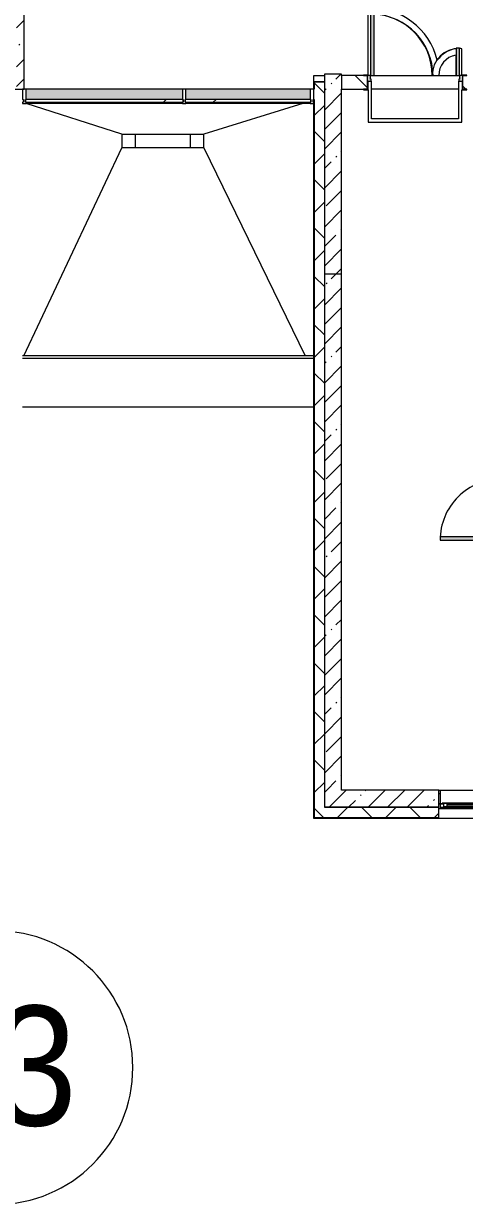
# Model space of a CAD drawing. Header units: millimetres. Extents: x 35157 to 232994, y -8553 to 29000.
# Drawn here: x 190948 to 197389, y -5906 to 11360 of the extents above; entities that cross this region are included whole.
import ezdxf

# ---------------------------------------------------------------- set-up
doc = ezdxf.new("R2010")
doc.units = ezdxf.units.MM
for name, color, linetype, lineweight, true_color in [('A-DOOR-3', 7, 'Continuous', 5, 0xaaaaaa), ('A-DOOR-4', 7, 'Continuous', 5, 0xe2e2e2), ('A-DOOR-FRAM-2', 7, 'Continuous', 5, 0xe2e2e2), ('A-DOOR-FRAM-3', 7, 'Continuous', 5, 0xaaaaaa), ('A-FLOR-1', 7, 'Continuous', 5, 0xaaaaaa), ('A-GLAZ-CWMG-3', 7, 'Continuous', 5, 0x383e42)]:
    doc.layers.add(name, color=color, linetype=linetype, lineweight=lineweight, true_color=true_color)
for name, color, linetype, lineweight in [('A-GENM', 7, 'Continuous', 5), ('A-GLAZ-2', 7, 'Continuous', 5), ('A-GLAZ-CURT-2', 7, 'Continuous', 5), ('A-GLAZ-CWMG-2', 7, 'Continuous', 5), ('A-ROOF', 7, 'Continuous', 5), ('A-WALL', 7, 'Continuous', 9), ('A-WALL-9', 7, 'Continuous', 5), ('I-WALL-23', 7, 'Continuous', 5), ('Оси', 7, 'Continuous', 9), ('Оси-1', 7, 'Continuous', 20)]:
    doc.layers.add(name, color=color, linetype=linetype, lineweight=lineweight)
doc.styles.add('Arial_1', font='arial.ttf', dxfattribs={"width": 0.9, "height": 1750})
pattern_1 = [(45, (105984, 0), (-353.5534, 353.5534), []), (135, (105984, 0), (-353.5534, -353.5534), [])]
pattern_2 = [(45, (105984, 0), (-285.1231, 285.1231), []), (45, (106269.13, 0), (-285.1231, 285.1231), [504.031, -100.806, 16.764, -84.042])]

# ---------------------------------------------------------------- blocks, each defined once
blk = doc.blocks.new('120_Окно_СКБ_1Ст - 120_Окно_СКБ_1Ст 900х2500_h_ с форточкой-V134-2_4_2_птичка')
at = {"layer": 'A-GLAZ-2'}
for p, q in [((-450, -127), (-450, -57)), ((-450, -57), (-380, -57)), ((450, -57), (-450, -57)), ((-380, -127), (-450, -127)), ((-450, -127), (-400, -127)), ((-380, -127), (-400, -127)), ((-400, -127), (-400, -137)), ((-400, -137), (400, -137)), ((400, -137), (-400, -137)), ((-380, -57), (-380, -127)), ((380, -87), (-380, -87)), ((-380, -87), (-380, -127)), ((-330, -137), (-330, -87)), ((-330, -107), (330, -107)), ((330, -117), (-330, -117)), ((330, -137), (330, -87)), ((380, -127), (380, -57)), ((380, -57), (450, -57)), ((380, -127), (380, -87)), ((450, -127), (380, -127)), ((400, -127), (380, -127)), ((400, -127), (450, -127)), ((400, -137), (400, -127)), ((450, -57), (450, -127))]:
    blk.add_line(p, q, dxfattribs=at)
blk = doc.blocks.new('110_Дверь_СКБ_2Ст - Д-5_п_ Из игровой в коридор-32215844-2_4_2_птичка')
at = {"layer": 'A-DOOR-4'}
for points in [[(-638, 40), (-588, 40), (-588, 940), (-638, 940)], [(612, 440), (612, 40), (662, 40), (662, 440)]]:
    blk.add_hatch(color=256, dxfattribs=at).paths.add_polyline_path(points)
h = blk.add_hatch(color=256, dxfattribs=at)
h.paths.add_polyline_path([(-688, 40), (-688, -40), (-628, -40), (-628, -10), (-638, -10), (-638, 40)])
h.paths.add_polyline_path([(652, -40), (712, -40), (712, 40), (662, 40), (662, -10), (652, -10)])
at = {"layer": 'A-DOOR-FRAM-2'}
for points in [[(-742, 40), (-672, 40), (-672, 48), (-742, 48)], [(698, 40), (768, 40), (768, 48), (698, 48)], [(-742, -48), (-672, -48), (-672, -40), (-742, -40)], [(698, -48), (768, -48), (768, -40), (698, -40)]]:
    blk.add_hatch(color=256, dxfattribs=at).paths.add_polyline_path(points)
at = {"layer": 'A-DOOR-3'}
for p, q in [((-638, 940), (-638, 40)), ((-588, 940), (-638, 940)), ((-588, 40), (-588, 940)), ((662, 440), (612, 440)), ((612, 440), (612, 40)), ((662, 40), (662, 440)), ((-638, 40), (-588, 40)), ((612, 40), (662, 40))]:
    blk.add_line(p, q, dxfattribs=at)
for centre, radius, start, end in [((-638, 40), 900, 0, 90), ((662, 40), 400, 90, 180)]:
    blk.add_arc(centre, radius, start, end, dxfattribs=at)
at = {"layer": 'A-DOOR-FRAM-3'}
for p, q in [((-672, 48), (-742, 48)), ((-742, 48), (-742, 40)), ((-742, 40), (-672, 40)), ((-638, 40), (-688, 40)), ((-688, 40), (-688, -40)), ((-672, 40), (-672, 48)), ((-638, -10), (-638, 40)), ((662, 40), (662, -10)), ((712, 40), (662, 40)), ((768, 48), (698, 48)), ((698, 48), (698, 40)), ((698, 40), (768, 40)), ((712, -40), (712, 40)), ((768, 40), (768, 48)), ((-672, -40), (-742, -40)), ((-742, -40), (-742, -48)), ((-742, -48), (-672, -48)), ((-688, -40), (-628, -40)), ((-672, -39), (-688, -39)), ((-688, -39), (-688, -40)), ((-688, -40), (-672, -40)), ((-672, -40), (-672, -39)), ((-672, -48), (-672, -40)), ((-628, -10), (-638, -10)), ((-628, -40), (-628, -10)), ((662, -10), (652, -10)), ((652, -10), (652, -40)), ((652, -40), (712, -40)), ((712, -39), (698, -39)), ((698, -39), (698, -40)), ((698, -40), (712, -40)), ((768, -40), (698, -40)), ((698, -40), (698, -48)), ((698, -48), (768, -48)), ((712, -40), (712, -39)), ((768, -48), (768, -40))]:
    blk.add_line(p, q, dxfattribs=at)
blk = doc.blocks.new('110_Дверь_СКБ_2Ст - Д-2а_п_ Из коридора на лестницу-32215207-2_4_2_птичка')
at = {"layer": 'A-DOOR-4'}
for points in [[(-588, 100), (-588, 1000), (-638, 1000), (-638, 100)], [(662, 100), (662, 500), (612, 500), (612, 100)], [(712, -100), (712, 20), (698, 20), (698, -100)]]:
    blk.add_hatch(color=256, dxfattribs=at).paths.add_polyline_path(points)
h = blk.add_hatch(color=256, dxfattribs=at)
h.paths.add_polyline_path([(652, 20), (712, 20), (712, 100), (662, 100), (662, 50), (652, 50)])
h.paths.add_polyline_path([(-688, 20), (-628, 20), (-628, 50), (-638, 50), (-638, 100), (-688, 100)])
at = {"layer": 'A-DOOR-FRAM-2'}
for points in [[(-672, 100), (-672, 108), (-742, 108), (-742, 100)], [(-672, -100), (-672, 20), (-688, 20), (-688, -100)], [(768, 100), (768, 108), (698, 108), (698, 100)], [(-672, -108), (-672, -100), (-742, -100), (-742, -108)], [(768, -108), (768, -100), (698, -100), (698, -108)]]:
    blk.add_hatch(color=256, dxfattribs=at).paths.add_polyline_path(points)
at = {"layer": 'A-DOOR-3'}
for p, q in [((-638, 1000), (-638, 100)), ((-588, 1000), (-638, 1000)), ((-588, 100), (-588, 1000)), ((662, 500), (612, 500)), ((612, 500), (612, 100)), ((662, 100), (662, 500)), ((-638, 100), (-588, 100)), ((612, 100), (662, 100))]:
    blk.add_line(p, q, dxfattribs=at)
for centre, radius, start, end in [((-638, 100), 900, 0, 90), ((662, 100), 400, 90, 180)]:
    blk.add_arc(centre, radius, start, end, dxfattribs=at)
at = {"layer": 'A-DOOR-FRAM-3'}
for p, q in [((-672, 108), (-742, 108)), ((-742, 108), (-742, 100)), ((-742, 100), (-672, 100)), ((-638, 100), (-688, 100)), ((-688, 100), (-688, 20)), ((-688, 20), (-628, 20)), ((-672, 20), (-688, 20)), ((-688, 20), (-688, -100)), ((-672, 100), (-672, 108)), ((-672, -100), (-672, 20)), ((-638, 50), (-638, 100)), ((-628, 50), (-638, 50)), ((-628, 20), (-628, 50)), ((662, 50), (652, 50)), ((652, 50), (652, 20)), ((652, 20), (712, 20)), ((662, 100), (662, 50)), ((712, 100), (662, 100)), ((768, 108), (698, 108)), ((698, 108), (698, 100)), ((698, 100), (768, 100)), ((712, 20), (698, 20)), ((698, 20), (698, -100)), ((712, 20), (712, 100)), ((712, -100), (712, 20)), ((768, 100), (768, 108)), ((-672, -100), (-742, -100)), ((-742, -100), (-742, -108)), ((-742, -108), (-672, -108)), ((-688, -100), (-672, -100)), ((-672, -108), (-672, -100)), ((698, -100), (712, -100)), ((768, -100), (698, -100)), ((698, -100), (698, -108)), ((698, -108), (768, -108)), ((768, -108), (768, -100))]:
    blk.add_line(p, q, dxfattribs=at)
blk = doc.blocks.new('Системная панель - Стекло - 40мм-23946635-2_4_2_птичка')
at = {"layer": 'A-GLAZ-CURT-2'}
h = blk.add_hatch(dxfattribs=at)
h.set_pattern_fill('FP_143', color=256, style=0, pattern_type=2)
h.set_pattern_definition([(45, (-86642.5, -9710), (-1414.214, 1414.214), [1000, -3000]), (45, (-87642.5, -10210), (-1414.214, 1414.214), [3000, -1000]), (45, (-85642.5, -10710), (-1414.214, 1414.214), [1000, -3000])])
h.paths.add_polyline_path([(-99, 0), (1153, 0), (1153, 40), (-1153, 40), (-1153, 0), (-1026, 0)])
for p, q in [((1153, 40), (-1153, 40)), ((-1153, 40), (-1153, 0)), ((-1153, 0), (1153, 0)), ((1153, 0), (1153, 40))]:
    blk.add_line(p, q, dxfattribs=at)
blk = doc.blocks.new('Системная панель - Стекло - 40мм-23946636-2_4_2_птичка')
at = {"layer": 'A-GLAZ-CURT-2'}
h = blk.add_hatch(dxfattribs=at)
h.set_pattern_fill('FP_144', color=256, style=0, pattern_type=2)
h.set_pattern_definition([(45, (-88744.2, -9710), (-1414.214, 1414.214), [1000, -3000]), (45, (-89744.2, -10210), (-1414.214, 1414.214), [3000, -1000]), (45, (-87744.2, -10710), (-1414.214, 1414.214), [1000, -3000])])
h.paths.add_polyline_path([(-346, 0), (919, 0), (919, 40), (-919, 40), (-919, 0), (-809, 0)])
for p, q in [((919, 40), (-919, 40)), ((-919, 40), (-919, 0)), ((-919, 0), (919, 0)), ((919, 0), (919, 40))]:
    blk.add_line(p, q, dxfattribs=at)
blk = doc.blocks.new('Прямоугольный импост - Импост структурный с накладкой - 190мм-23186047-2_4_2_птичка')
at = {"layer": 'A-GLAZ-CWMG-3'}
for points in [[(87285, 10250), (87285, 10400), (85000, 10400), (85000, 10250), (86971, 10250)], [(87285, 10193), (87285, 10210), (85000, 10210), (85000, 10193), (86971, 10193)]]:
    blk.add_hatch(color=256, dxfattribs=at).paths.add_polyline_path(points)
at = {"layer": 'A-GLAZ-CWMG-2'}
for p, q in [((87285, 10400), (85000, 10400)), ((87285, 10193), (85000, 10193))]:
    blk.add_line(p, q, dxfattribs=at)
blk = doc.blocks.new('Прямоугольный импост - Импост структурный с накладкой - 190мм-23186048-2_4_2_птичка')
at = {"layer": 'A-GLAZ-CWMG-3'}
for points in [[(88000, 10250), (88000, 10400), (87335, 10400), (87335, 10250), (87899, 10250)], [(87335, 10193), (88000, 10193), (88000, 10210), (87335, 10210)]]:
    blk.add_hatch(color=256, dxfattribs=at).paths.add_polyline_path(points)
at = {"layer": 'A-GLAZ-CWMG-2'}
for p, q in [((88000, 10400), (87335, 10400)), ((88000, 10193), (87335, 10193))]:
    blk.add_line(p, q, dxfattribs=at)
blk = doc.blocks.new('Прямоугольный импост - Импост структурный с накладкой - 190мм-23186049-2_4_2_птичка')
at = {"layer": 'A-GLAZ-CWMG-3'}
for points in [[(89154, 10250), (89154, 10400), (88000, 10400), (88000, 10250), (88826, 10250)], [(88000, 10193), (89154, 10193), (89154, 10210), (88000, 10210)]]:
    blk.add_hatch(color=256, dxfattribs=at).paths.add_polyline_path(points)
at = {"layer": 'A-GLAZ-CWMG-2'}
for p, q in [((89154, 10400), (88000, 10400)), ((89154, 10193), (88000, 10193))]:
    blk.add_line(p, q, dxfattribs=at)
blk = doc.blocks.new('Прямоугольный импост - Импост структурный с накладкой - 190мм-23946639-2_4_2_птичка')
at = {"layer": 'A-GLAZ-CWMG-2'}
for p, q in [((-50, 0), (-50, 17)), ((-50, 17), (0, 17)), ((-40, 0), (-50, 0)), ((-40, -40), (-40, 0)), ((0, 0), (-10, 0)), ((-10, 0), (-10, -40)), ((0, 17), (0, 0)), ((-50, -190), (-50, -40)), ((-50, -40), (-40, -40)), ((-10, -40), (0, -40)), ((0, -40), (0, -190)), ((0, -190), (-50, -190))]:
    blk.add_line(p, q, dxfattribs=at)
blk = doc.blocks.new('Прямоугольный импост - Импост структурный с накладкой - 190мм-23946641-2_4_2_птичка')
at = {"layer": 'A-GLAZ-CWMG-2'}
for p, q in [((0, 17), (-50, 17)), ((-50, 17), (-50, 0)), ((-50, 0), (-40, 0)), ((-40, 0), (-40, -40)), ((-10, -40), (-10, 0)), ((-10, 0), (0, 0)), ((0, 0), (0, 17)), ((-40, -40), (-50, -40)), ((-50, -40), (-50, -190)), ((0, -40), (-10, -40)), ((0, -190), (0, -40)), ((-50, -190), (0, -190))]:
    blk.add_line(p, q, dxfattribs=at)
blk = doc.blocks.new('Прямоугольный импост - Импост структурный с накладкой - 190мм-23946633-2_4_2_птичка')
at = {"layer": 'A-GLAZ-CWMG-2'}
for p, q in [((-25, 0), (-25, 17)), ((-25, 17), (25, 17)), ((-15, 0), (-25, 0)), ((-15, -40), (-15, 0)), ((25, 0), (15, 0)), ((15, 0), (15, -40)), ((25, 17), (25, 0)), ((-25, -190), (-25, -40)), ((-25, -40), (-15, -40)), ((15, -40), (25, -40)), ((25, -40), (25, -190)), ((25, -190), (-25, -190))]:
    blk.add_line(p, q, dxfattribs=at)
blk = doc.blocks.new('парапет9 - парапет-22867712-2_4_2_птичка')
at = {"layer": 'A-GENM'}
for p, q in [((89202, 8002), (84950, 8002)), ((89202, 7964), (84950, 7964)), ((84950, 7255), (89202, 7255))]:
    blk.add_line(p, q, dxfattribs=at)
blk = doc.blocks.new('Ось сетки - D8-29747960-2_4_2_птичка')
at = {"layer": 'Оси-1'}
for start, end in [(360, 180), (180, 360)]:
    blk.add_arc((0, 0), 4, start, end, dxfattribs=at)

msp = doc.modelspace()

# ---------------------------------------------------------------- hatches: boundary and pattern name
at = {"layer": 'A-WALL-9'}
h = msp.add_hatch(dxfattribs=at)
h.set_pattern_fill('FP_89', color=256, style=0, pattern_type=2)
h.set_pattern_definition(pattern_1)
h.paths.add_polyline_path([(195194, -100), (195344, -100), (195344, 10502), (195194, 10502), (195194, 1965.8)])
h = msp.add_hatch(dxfattribs=at)
h.set_pattern_fill('FP_89', color=256, style=0, pattern_type=2)
h.set_pattern_definition(pattern_1)
h.paths.add_polyline_path([(228200.9, -250), (228814, -250), (228814, -100), (228014, -100), (228014, -250)])
h.paths.add_polyline_path([(226345.9, -250), (227114, -250), (227114, -100), (226214, -100), (226214, -250)])
h.paths.add_polyline_path([(230983.5, -250), (231064, -250), (231064, -100), (229714, -100), (229714, -250), (230056, -250)])
h.paths.add_polyline_path([(218514, -250), (219664, -250), (219664, -100), (218514, -100)])
h.paths.add_polyline_path([(213360.6, -250), (214014, -250), (214014, -100), (213114, -100), (213114, -250)])
h.paths.add_polyline_path([(214914, -250), (216214, -250), (216214, -100), (214914, -100)])
h.paths.add_polyline_path([(220564, -250), (221614, -250), (221614, -100), (220564, -100)])
h.paths.add_polyline_path([(225314, -250), (225314, -100), (223914, -100), (223914, -250), (224954.6, -250)])
h.paths.add_polyline_path([(207795.5, -250), (208864, -250), (208864, -100), (206814, -100), (206814, -250), (207714, -250)])
h.paths.add_polyline_path([(209764, -250), (210814, -250), (210814, -100), (209764, -100)])
h.paths.add_polyline_path([(205014, -250), (205914, -250), (205914, -100), (201664, -100), (201664, -250), (205012.9, -250)])
h.paths.add_polyline_path([(199614, -250), (200764, -250), (200764, -100), (199614, -100)])
h.paths.add_polyline_path([(195194, -250), (197014, -250), (197014, -100), (195194, -100)])
h.paths.add_polyline_path([(198056.5, -250), (198714, -250), (198714, -100), (197914, -100), (197914, -250)])
at = {"layer": 'I-WALL-23'}
h = msp.add_hatch(dxfattribs=at)
h.set_pattern_fill('FP_97', color=256, style=0, pattern_type=2)
h.set_pattern_definition(pattern_2)
h.paths.add_polyline_path([(190844, 10400), (190954, 10400), (190954, 16300), (190844, 16300), (190844, 10642.6)])
h = msp.add_hatch(dxfattribs=at)
h.set_pattern_fill('FP_97', color=256, style=0, pattern_type=2)
h.set_pattern_definition(pattern_2)
h.paths.add_polyline_path([(195594, 7700), (195594, 10620), (195344, 10620), (195344, 7700)])
h = msp.add_hatch(dxfattribs=at)
h.set_pattern_fill('FP_100', color=256, style=0, pattern_type=2)
h.set_pattern_definition([(135, (105984, 0), (-353.5534, -353.5534), [])])
h.paths.add_polyline_path([(195594, 10400), (195969, 10400), (195969, 10600), (195594, 10600)])
h.paths.add_polyline_path([(200194, 10400), (200194, 10600), (199444, 10600), (199447.8, 10400), (199474, 10400)])
h.paths.add_polyline_path([(198464, 10400), (198494, 10400), (198494, 10600), (197369, 10600), (197369, 10400), (198394, 10400)])
h = msp.add_hatch(dxfattribs=at)
h.set_pattern_fill('FP_97', color=256, style=0, pattern_type=2)
h.set_pattern_definition(pattern_2)
h.paths.add_polyline_path([(195344, 150), (195594, 150), (195594, 7700), (195344, 7700), (195344, 1965.8)])
h = msp.add_hatch(dxfattribs=at)
h.set_pattern_fill('FP_97', color=256, style=0, pattern_type=2)
h.set_pattern_definition(pattern_2)
h.paths.add_polyline_path([(197014, -100), (197014, 150), (195344, 150), (195344, -100), (195737.7, -100)])

# ---------------------------------------------------------------- linework, layer by layer
at = {"layer": 'A-FLOR-1'}
for p, q in [((195978.5, 11588.1), (195978.5, 10608)), ((197262.6, 10899.7), (197262.6, 10600)), ((197352.6, 10600), (197352.6, 10993.6)), ((195187.5, 10508.5), (195187.5, 10600)), ((195187.5, 10600), (195344, 10600)), ((196069, 10600), (197262.6, 10600)), ((197262.6, 10600), (197269, 10600)), ((195984, 10392), (195984, 9920)), ((196034, 9970), (196034, 10520)), ((197304, 10520), (197304, 9970)), ((197354, 9920), (197354, 10392)), ((195984, 9920), (197354, 9920)), ((197304, 9970), (196034, 9970)), ((197014, 150), (197035, 150))]:
    msp.add_line(p, q, dxfattribs=at)
for centre, radius, start, end in [((196021, 10589), 1000, 13.54971, 92.43764), ((196021, 10589), 910, 0.6926, 86.97623), ((197319, 10600), 395, 97.29578, 145.57769), ((197319, 10600), 305, 100.66451, 180), ((197319, 10600), 395, 85.12655, 90.00042)]:
    msp.add_arc(centre, radius, start, end, dxfattribs=at)
at = {"layer": 'A-ROOF'}
for p, q in [((192381.5, 9745), (190986.9, 10193)), ((195027.8, 10193), (193581.5, 9745)), ((195186, 10242), (195177.5, 10239.4)), ((192381.5, 9745), (192381.5, 9545)), ((192381.5, 9745), (193581.5, 9745)), ((192581.5, 9545), (192581.5, 9745)), ((193381.5, 9745), (193381.5, 9545)), ((193581.5, 9545), (193581.5, 9745)), ((190952.2, 6500.9), (192381.5, 9545)), ((193581.5, 9545), (192381.5, 9545)), ((193581.5, 9545), (195063.8, 6500.9))]:
    msp.add_line(p, q, dxfattribs=at)
at = {"layer": 'A-WALL'}
for p, q in [((195594, 10600), (195594, 10400)), ((195186, 10400), (195194, 10400)), ((195344, 10505), (195191, 10505)), ((195191, 10505), (195191, 10400)), ((195194, 10502), (195194, 10400)), ((195344, 10502), (195194, 10502)), ((195186, 10250), (195194, 10250)), ((195186, 10247), (195191, 10247)), ((195191, 10247), (195191, -253)), ((195194, 10250), (195194, -250)), ((195191, -253), (197014, -253)), ((195194, -250), (197014, -250))]:
    msp.add_line(p, q, dxfattribs=at)
at = {"layer": 'A-WALL-9'}
for p, q in [((195344, 10510), (195186, 10510)), ((195186, 10510), (195186, -258)), ((195186, 10242), (195177.5, 10242)), ((197014, 100), (197034, 100)), ((197014, -100), (195344, -100)), ((197014, -258), (197014, -100)), ((197034, -100), (197034, -100)), ((197034, -100), (197914, -100)), ((195186, -258), (198714, -258))]:
    msp.add_line(p, q, dxfattribs=at)
at = {"layer": 'I-WALL-23'}
for p, q in [((190954, 10400), (190954, 13400)), ((195594, 10620), (195344, 10620)), ((195344, 10620), (195344, -100)), ((195594, 10600), (195594, 10620)), ((195914, 10600), (195594, 10600)), ((190734, 10400), (190954, 10400)), ((195594, 10400), (195914, 10400)), ((195594, 150), (195594, 10400)), ((197304, 10400), (196034, 10400)), ((195344, 7700), (195594, 7700)), ((197014, 150), (195594, 150)), ((197014, -100), (197014, 150)), ((197034, 150), (197934, 150)), ((197034, 150), (197034, -100)), ((195344, -100), (197014, -100))]:
    msp.add_line(p, q, dxfattribs=at)

# ---------------------------------------------------------------- block references
at = {"layer": 'A-DOOR-3'}
msp.add_blockref('110_Дверь_СКБ_2Ст - Д-2а_п_ Из коридора на лестницу-32215207-2_4_2_птичка', (196656.5, 10500), dxfattribs=at)
at = {"layer": 'A-DOOR-3', "rotation": 89.99999999999991}
msp.add_blockref('110_Дверь_СКБ_2Ст - Д-5_п_ Из игровой в коридор-32215844-2_4_2_птичка', (197974, 4442.5), dxfattribs=at)
at = {"layer": 'A-GENM'}
msp.add_blockref('парапет9 - парапет-22867712-2_4_2_птичка', (105984, -1500), dxfattribs=at)
at = {"layer": 'A-GLAZ-2', "rotation": 180}
msp.add_blockref('120_Окно_СКБ_1Ст - 120_Окно_СКБ_1Ст 900х2500_h_ с форточкой-V134-2_4_2_птичка', (197464, -175), dxfattribs=at)
at = {"layer": 'A-GLAZ-CURT-2'}
for name, p in [('Системная панель - Стекло - 40мм-23946635-2_4_2_птичка', (192126.5, 10210)), ('Системная панель - Стекло - 40мм-23946636-2_4_2_птичка', (194228.3, 10210))]:
    msp.add_blockref(name, p, dxfattribs=at)
at = {"layer": 'A-GLAZ-CWMG-2', "rotation": 180}
msp.add_blockref('Прямоугольный импост - Импост структурный с накладкой - 190мм-23946641-2_4_2_птичка', (190934, 10210), dxfattribs=at)
at = {"layer": 'A-GLAZ-CWMG-2'}
for name in ['Прямоугольный импост - Импост структурный с накладкой - 190мм-23186047-2_4_2_птичка', 'Прямоугольный импост - Импост структурный с накладкой - 190мм-23186048-2_4_2_птичка', 'Прямоугольный импост - Импост структурный с накладкой - 190мм-23186049-2_4_2_птичка']:
    msp.add_blockref(name, (105984, 0), dxfattribs=at)
at = {"layer": 'A-GLAZ-CWMG-2', "extrusion": (0, 0, -1), "rotation": 180}
for name, p in [('Прямоугольный импост - Импост структурный с накладкой - 190мм-23946633-2_4_2_птичка', (-193294, 10210)), ('Прямоугольный импост - Импост структурный с накладкой - 190мм-23946639-2_4_2_птичка', (-195187.5, 10210))]:
    msp.add_blockref(name, p, dxfattribs=at)
at = {"layer": 'Оси-1', "xscale": 499.9999999999995, "yscale": 499.9999999999995, "zscale": 499.9999999999995}
msp.add_blockref('Ось сетки - D8-29747960-2_4_2_птичка', (190544, -3906.3), dxfattribs=at)

# ---------------------------------------------------------------- texts
at = {"layer": 'Оси', "insert": (189280.9, -3003), "char_height": 1750, "width": 3030.379, "attachment_point": 1, "style": 'Arial_1'}
msp.add_mtext('23', dxfattribs=at)

doc.saveas('drawing.dxf')
